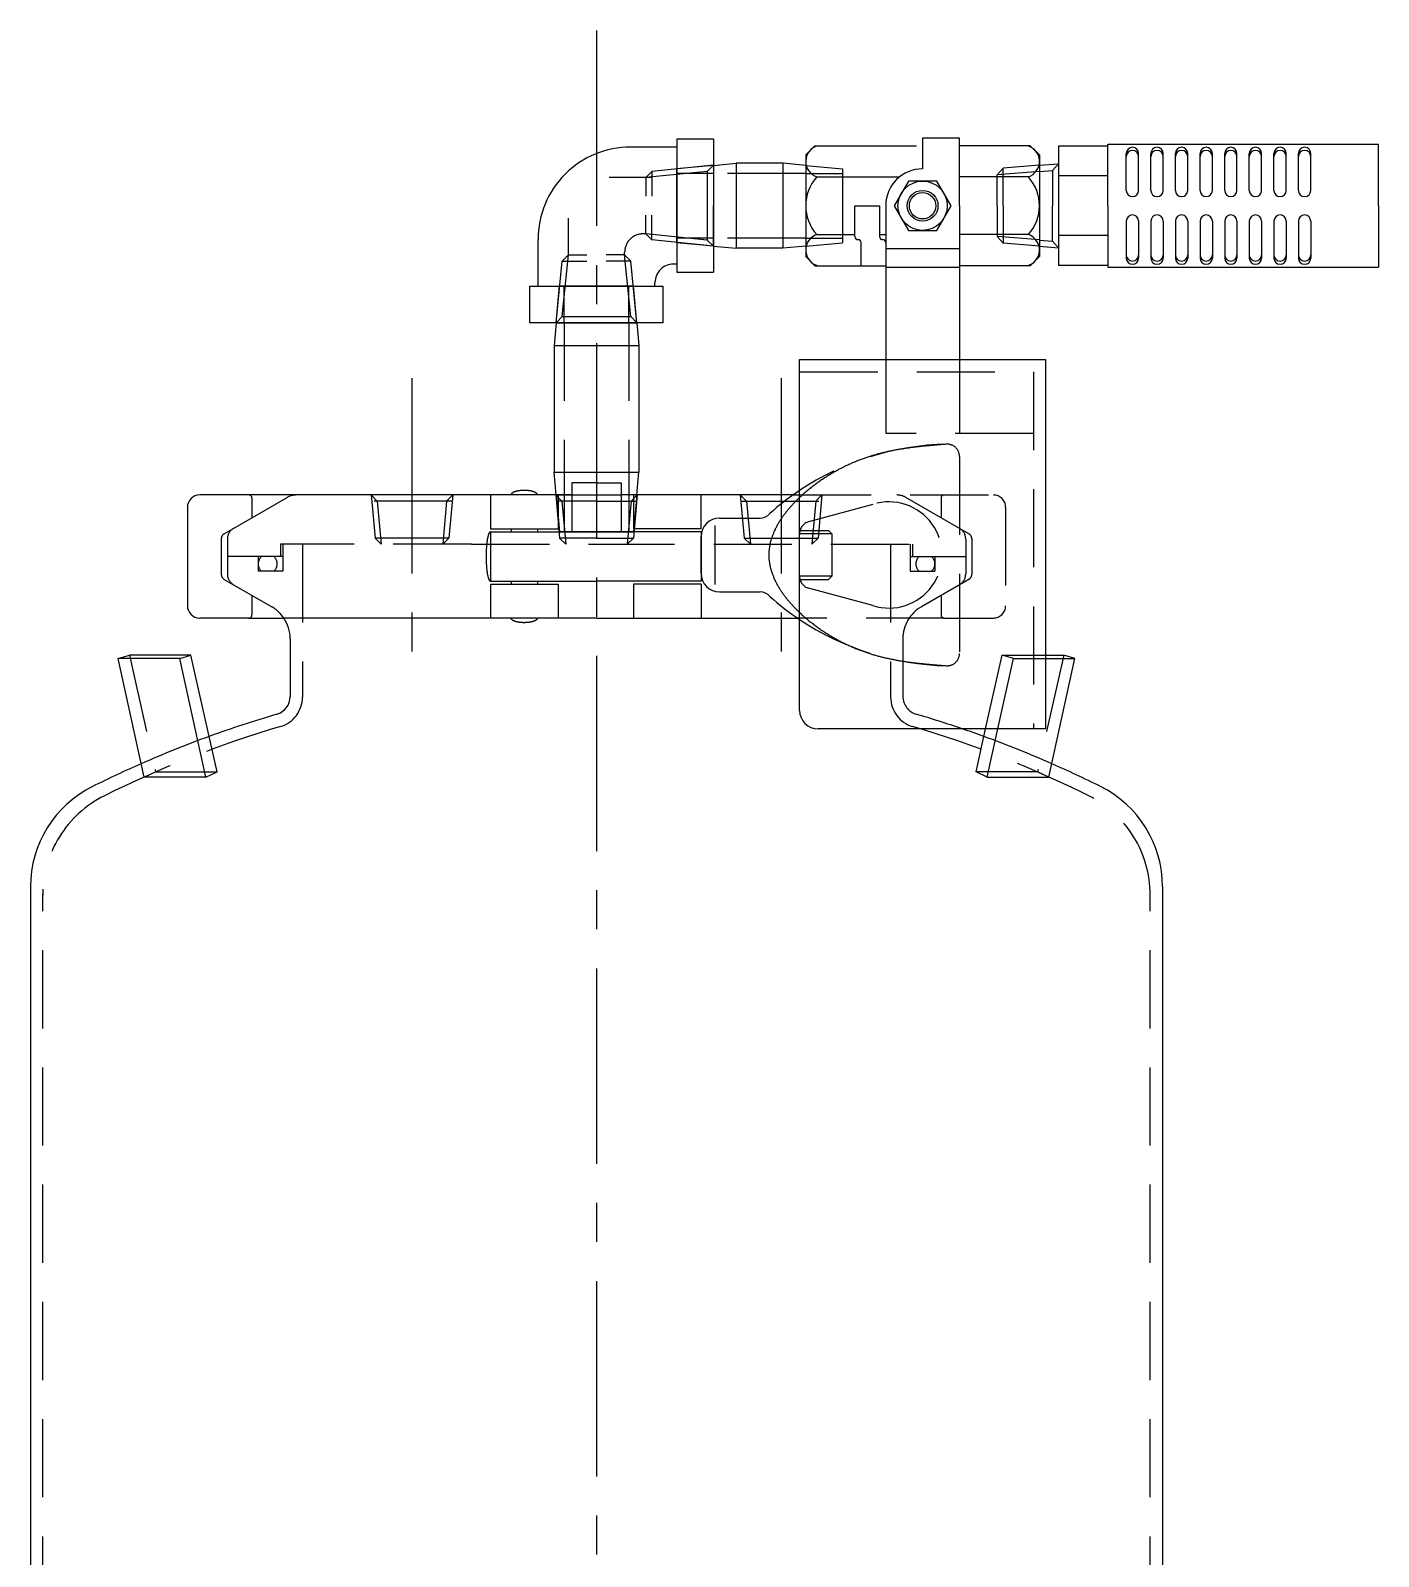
# Model space of a CAD drawing. Extents: x -165 to 515, y -670 to 125.
# Drawn here: x -92 to 127.1, y -422.5 to -174.5 of the extents above; entities that cross this region are included whole.
import ezdxf

# ---------------------------------------------------------------- set-up
doc = ezdxf.new("R2010")
doc.units = 0
doc.linetypes.add('CENTER', pattern=[50.8, 31.75, -6.35, 6.35, -6.35])
doc.linetypes.add('DASHED', pattern=[19.05, 12.7, -6.35])
doc.layers.get('0').update_dxf_attribs({"linetype": 'CONTINUOUS'})
doc.layers.add('CENTER', color=1, linetype='CENTER')

msp = doc.modelspace()

# ---------------------------------------------------------------- linework, layer by layer
at = {"color": 7, "linetype": 'CONTINUOUS'}
for p, q in [((13.05, -192.17), (13.05, -213.81)), ((19, -192.18), (13.05, -192.17)), ((19, -192.18), (19, -213.81)), ((35.5, -193.25), (34, -194.75)), ((35.5, -193.25), (52, -193.25)), ((59, -192), (53, -192)), ((53, -192), (53, -197)), ((59, -203), (59, -192)), ((70.5, -193.25), (59, -193.25)), ((70.5, -193.25), (72, -194.75)), ((83.1, -193.3), (75.1, -193.3)), ((75.1, -193.3), (75.1, -203)), ((83.1, -193), (127.1, -193)), ((83.1, -203), (83.1, -193)), ((127.1, -203), (127.1, -193)), ((13.05, -193.49), (5.52, -193.48)), ((34, -194.75), (34, -211.25)), ((72, -194.75), (72, -211.25)), ((86.1, -200.5), (86.1, -194.5)), ((88.1, -200.5), (88.1, -194.5)), ((90.1, -200.5), (90.1, -194.5)), ((92.1, -200.5), (92.1, -194.5)), ((94.1, -200.5), (94.1, -194.5)), ((96.1, -200.5), (96.1, -194.5)), ((98.1, -200.5), (98.1, -194.5)), ((100.1, -200.5), (100.1, -194.5)), ((102.1, -200.5), (102.1, -194.5)), ((104.1, -200.5), (104.1, -194.5)), ((106.1, -200.5), (106.1, -194.5)), ((108.1, -200.5), (108.1, -194.5)), ((110.1, -200.5), (110.1, -194.5)), ((112.1, -200.5), (112.1, -194.5)), ((114.1, -200.5), (114.1, -194.5)), ((116.1, -200.5), (116.1, -194.5)), ((19, -196.44), (22.7, -196.1)), ((22.7, -196.1), (22.7, -209.9)), ((30.3, -196.1), (22.7, -196.1)), ((30.3, -196.1), (30.3, -209.9)), ((34, -196.44), (30.3, -196.1)), ((34, -196.44), (34, -209.55)), ((35.81, -198.3), (49.26, -198.3)), ((70.19, -198.3), (59, -198.3)), ((72, -196.42), (75.1, -196.17)), ((72, -196.42), (72, -209.57)), ((72, -197.43), (74.1, -197.25)), ((75.1, -196.17), (74.1, -197.25)), ((74.1, -197.25), (74.1, -203)), ((83.1, -198.15), (75.1, -198.15)), ((42, -203), (46, -203)), ((42, -208), (42, -203)), ((46, -203), (46, -208)), ((47, -203), (47, -228)), ((59, -203), (59, -228)), ((74.1, -208.74), (74.1, -203)), ((75.1, -203), (75.1, -212.7)), ((83.1, -203), (83.1, -213)), ((127.1, -203), (127.1, -213)), ((86.1, -205.5), (86.1, -211.5)), ((88.1, -205.5), (88.1, -211.5)), ((90.1, -205.5), (90.1, -211.5)), ((92.1, -205.5), (92.1, -211.5)), ((94.1, -205.5), (94.1, -211.5)), ((96.1, -205.5), (96.1, -211.5)), ((98.1, -205.5), (98.1, -211.5)), ((100.1, -205.5), (100.1, -211.5)), ((102.1, -205.5), (102.1, -211.5)), ((104.1, -205.5), (104.1, -211.5)), ((106.1, -205.5), (106.1, -211.5)), ((108.1, -205.5), (108.1, -211.5)), ((110.1, -205.5), (110.1, -211.5)), ((112.1, -205.5), (112.1, -211.5)), ((114.1, -205.5), (114.1, -211.5)), ((116.1, -205.5), (116.1, -211.5)), ((35.81, -207.69), (42, -207.69)), ((46, -207.69), (47, -207.69)), ((70.19, -207.69), (59, -207.69)), ((83.1, -207.85), (75.1, -207.85)), ((-9.5, -216.06), (-9.5, -208.48)), ((19, -209.55), (22.7, -209.9)), ((30.3, -209.9), (22.7, -209.9)), ((34, -209.55), (30.3, -209.9)), ((43, -212.75), (43, -209)), ((59, -210), (47, -210)), ((72, -208.57), (74.1, -208.74)), ((72, -209.57), (75.1, -209.82)), ((75.1, -209.82), (74.1, -208.74)), ((13.05, -212.49), (12.5, -212.49)), ((35.5, -212.75), (34, -211.25)), ((35.5, -212.75), (47, -212.75)), ((47, -213), (59, -213)), ((70.5, -212.75), (59, -212.75)), ((70.5, -212.75), (72, -211.25)), ((83.1, -212.7), (75.1, -212.7)), ((83.1, -213), (127.1, -213)), ((9.5, -216.06), (9.5, -215.49)), ((13.05, -213.81), (19, -213.81)), ((-10.82, -216.06), (10.82, -216.06)), ((-10.82, -222), (-10.82, -216.06)), ((10.82, -222), (10.82, -216.06)), ((10.82, -222), (-10.82, -222)), ((-6.56, -222), (-6.9, -225.7)), ((-6.56, -222), (6.56, -222)), ((6.56, -222), (6.9, -225.7)), ((-6.9, -225.7), (-6.9, -246.3)), ((-6.9, -225.7), (6.9, -225.7)), ((6.9, -225.7), (6.9, -246.3)), ((33, -285), (33, -228)), ((33, -228), (73, -228)), ((73, -228), (73, -288)), ((-6.56, -250), (-6.9, -246.3)), ((-6.9, -246.3), (6.9, -246.3)), ((6.56, -250), (6.9, -246.3)), ((-4, -250), (-64.5, -250)), ((-17.25, -250), (-17.25, -255.5)), ((-6.56, -250), (-4, -250)), ((-6.25, -250), (-6.25, -255.5)), ((-4, -248), (-4, -256)), ((0, -248), (-4, -248)), ((0, -248), (4, -248)), ((4, -248), (4, -256)), ((31.94, -250), (4, -250)), ((6.63, -250), (4, -250)), ((6, -250), (6, -255.5)), ((17, -255.5), (17, -250)), ((-66.5, -252), (-66.5, -268)), ((19.24, -254.97), (19.24, -264.53)), ((20, -253.75), (26.6, -253.75)), ((-17.25, -255.5), (-6.25, -255.5)), ((-17.25, -256), (0, -256)), ((-17.25, -256), (-17.25, -264)), ((-13.89, -255.5), (-13.89, -256)), ((-9.61, -255.5), (-9.61, -256)), ((17, -256), (0, -256)), ((17, -255.5), (6, -255.5)), ((17, -256), (17, -264)), ((17, -262.75), (17, -256.75)), ((-17.25, -264), (0, -264)), ((-17.25, -264.5), (-17.25, -270)), ((-17.25, -264.5), (-6.25, -264.5)), ((-13.89, -264), (-13.89, -264.5)), ((-9.61, -264), (-9.61, -264.5)), ((-6.25, -264.5), (-6.25, -270)), ((17, -264), (0, -264)), ((17, -264.5), (6, -264.5)), ((6, -264.5), (6, -270)), ((17, -264.5), (17, -270)), ((20, -265.75), (26.6, -265.75)), ((-56.5, -270), (-64.5, -270)), ((-56.5, -270), (-50.82, -270)), ((0, -270), (-50.82, -270)), ((0, -270), (32.66, -270)), ((-49.8, -273.35), (-49.8, -282.74)), ((-77.75, -276.56), (-75.93, -276.04)), ((-73.5, -295.88), (-77.75, -276.56)), ((-67.75, -276.56), (-77.75, -276.56)), ((-65.93, -276.04), (-75.93, -276.04)), ((-67.75, -276.56), (-65.93, -276.04)), ((-63.5, -295.88), (-67.75, -276.56)), ((-61.68, -295.01), (-65.93, -276.04)), ((73, -276.04), (75.93, -276.04)), ((73, -276.56), (77.75, -276.56)), ((73.5, -295.88), (77.75, -276.56)), ((77.75, -276.56), (75.93, -276.04)), ((73, -288), (36, -288)), ((61.68, -295.01), (63.25, -288)), ((63.5, -295.88), (65.23, -288)), ((-63.5, -295.88), (-61.68, -295.01)), ((63.5, -295.88), (61.68, -295.01)), ((-63.5, -295.88), (-73.5, -295.88)), ((63.5, -295.88), (73.5, -295.88)), ((-92, -313.66), (-92, -493)), ((92, -313.66), (92, -509.47))]:
    msp.add_line(p, q, dxfattribs=at)
at = {"color": 3, "linetype": 'DASHED'}
for p, q in [((9.01, -197.41), (8.01, -198.41)), ((18.01, -197.42), (8.01, -198.41)), ((9.01, -197.41), (9, -201.43)), ((19.01, -196.43), (9.01, -197.41)), ((19, -196.44), (13, -197)), ((13, -197), (13, -209)), ((19, -197.75), (13, -197.75)), ((18.01, -197.42), (17.99, -208.57)), ((19.01, -196.43), (18.01, -197.42)), ((19, -196.44), (19, -203)), ((34, -197.75), (19, -197.75)), ((34, -196.44), (40, -197)), ((34, -197.75), (40, -197.75)), ((40, -197), (40, -209)), ((66.1, -196.91), (65.1, -197.99)), ((72, -197.42), (65.1, -197.99)), ((65.1, -202.99), (65.1, -197.99)), ((65.1, -202.99), (65.1, -197.99)), ((72, -196.42), (66.1, -196.91)), ((66.1, -202.99), (66.1, -196.91)), ((9.06, -198.41), (2.06, -198.4)), ((8.01, -198.41), (8, -201.43)), ((19, -209.55), (19, -203)), ((65.1, -202.99), (65.1, -207.99)), ((65.1, -202.99), (65.1, -207.99)), ((66.1, -202.99), (66.1, -209.07)), ((-4.57, -211), (-4.57, -205.02)), ((7.99, -207.56), (8, -204.54)), ((8.99, -208.56), (9, -204.55)), ((7.99, -207.56), (7.58, -207.56)), ((17.99, -208.57), (7.99, -207.56)), ((8.99, -208.56), (7.99, -207.56)), ((19, -208.25), (13, -208.25)), ((34, -208.25), (19, -208.25)), ((34, -208.25), (40, -208.25)), ((72, -208.56), (65.1, -207.99)), ((66.1, -209.07), (65.1, -207.99)), ((4.57, -211), (4.57, -210.56)), ((18.99, -209.57), (8.99, -208.56)), ((19, -209.55), (13, -209)), ((18.99, -209.57), (17.99, -208.57)), ((34, -209.55), (40, -209)), ((72, -209.56), (66.1, -209.07)), ((-6.57, -222), (-5.57, -212)), ((-5.57, -212), (-4.57, -211)), ((-5.57, -221), (-4.57, -211)), ((-5.57, -212), (-1.56, -212)), ((-4.57, -211), (-1.56, -211)), ((4.57, -211), (1.56, -211)), ((5.57, -212), (1.56, -212)), ((5.57, -212), (4.57, -211)), ((5.57, -221), (4.57, -211)), ((6.57, -222), (5.57, -212)), ((-6.56, -222), (-6, -216)), ((-6, -216), (6, -216)), ((-5.25, -222), (-5.25, -216)), ((5.25, -222), (5.25, -216)), ((6.56, -222), (6, -216)), ((-6.57, -222), (-5.57, -221)), ((-5.57, -221), (5.57, -221)), ((-5.25, -222), (-5.25, -250)), ((5.25, -222), (5.25, -250)), ((6.57, -222), (5.57, -221)), ((47, -228), (47, -240)), ((59, -228), (59, -240)), ((33, -230), (71, -230)), ((71, -230), (71, -288)), ((71, -240), (47, -240)), ((59, -243.75), (59, -275.75)), ((-60.5, -256.29), (-50.3, -250.4)), ((-36.63, -250), (-35.63, -251)), ((-36.63, -250), (-36, -257)), ((-23.37, -250), (-24.37, -251)), ((-23.37, -250), (-24, -257)), ((-6.63, -250), (-5.63, -251)), ((-6.63, -250), (-6, -257)), ((-6.56, -250), (-6, -256)), ((-5.25, -250), (-5.25, -256)), ((-4, -250), (0, -250)), ((0, -250), (4, -250)), ((5.25, -250), (5.25, -256)), ((6.63, -250), (5.63, -251)), ((6.56, -250), (6, -256)), ((6.63, -250), (6, -257)), ((23.37, -250), (24, -257)), ((23.37, -250), (24.37, -251)), ((31.94, -250), (64.5, -250)), ((36.63, -250), (35.63, -251)), ((36.63, -250), (36, -257)), ((60.5, -256.29), (50.3, -250.4)), ((-56, -250.5), (-56, -253.69)), ((-23.46, -251), (-36.54, -251)), ((-35.63, -251), (-35, -258)), ((-24.37, -251), (-25, -258)), ((0, -251), (-6.54, -251)), ((-5.63, -251), (-5, -258)), ((0, -251), (6.54, -251)), ((5.63, -251), (5, -258)), ((23.46, -251), (36.54, -251)), ((24.37, -251), (25, -258)), ((44.93, -251.52), (34.48, -254.35)), ((35.63, -251), (35, -258)), ((56, -250.5), (56, -253.69)), ((66.5, -252), (66.5, -268)), ((-61, -257.15), (-61, -262.85)), ((-60, -257.15), (-60, -262.85)), ((-24, -257), (-36, -257)), ((-36, -257), (-35, -258)), ((-24, -257), (-25, -258)), ((0, -256), (-6, -256)), ((0, -256), (-6, -256)), ((0, -257), (-6, -257)), ((-6, -257), (-5, -258)), ((0, -256), (6, -256)), ((0, -257), (6, -257)), ((6, -257), (5, -258)), ((24, -257), (25, -258)), ((24, -257), (36, -257)), ((33, -263.22), (33, -256.28)), ((38.25, -256.3), (33, -256.3)), ((33.07, -255.75), (37.7, -255.75)), ((36, -257), (35, -258)), ((37.7, -255.75), (38.25, -256.3)), ((38.25, -256.3), (38.25, -263.2)), ((60, -257.15), (60, -262.85)), ((61, -257.15), (61, -262.85)), ((-51, -260), (-60, -260)), ((-55, -260), (-55, -262.4)), ((-20.33, -258), (-51.35, -258)), ((-51.35, -258), (-51.35, -260)), ((-51, -258), (-51, -262.4)), ((-47.8, -258), (-47.8, -282.83)), ((-20.33, -258), (0, -258)), ((0, -258), (51.35, -258)), ((47.8, -258), (47.8, -282.83)), ((51, -258), (51, -262.4)), ((51, -260), (60, -260)), ((51.35, -258), (51.35, -260)), ((55, -260), (55, -262.4)), ((-51, -262.4), (-55, -262.4)), ((51, -262.4), (55, -262.4)), ((-60.5, -263.71), (-52.8, -268.16)), ((38.25, -263.2), (33, -263.2)), ((33.07, -263.75), (37.7, -263.75)), ((44.93, -267.98), (34.48, -265.15)), ((37.7, -263.75), (38.25, -263.2)), ((60.5, -263.71), (52.8, -268.16)), ((-56, -266.31), (-56, -269.5)), ((56, -266.31), (56, -269.5)), ((56.5, -270), (32.66, -270)), ((56.5, -270), (64.5, -270)), ((49.8, -273.35), (49.8, -282.74)), ((-75.93, -276.04), (-71.68, -295.01)), ((63.25, -288), (65.93, -276.04)), ((65.23, -288), (67.75, -276.56)), ((67.75, -276.56), (65.93, -276.04)), ((65.93, -276.04), (73, -276.04)), ((67.75, -276.56), (73, -276.56)), ((75.93, -276.04), (71.68, -295.01)), ((-73.5, -295.88), (-71.68, -295.01)), ((-71.68, -295.01), (-61.68, -295.01)), ((71.68, -295.01), (61.68, -295.01)), ((73.5, -295.88), (71.68, -295.01)), ((-90, -508.12), (-90, -314.88)), ((90, -508.12), (90, -315.01))]:
    msp.add_line(p, q, dxfattribs=at)
at = {"color": 7, "linetype": 'CONTINUOUS'}
msp.add_lwpolyline([(50.69, -199), (48.38, -203), (50.69, -207), (55.31, -207), (57.62, -203), (55.31, -199)], close=True, dxfattribs=at)
at = {"color": 3}
for points in [[(56.94, -241.75, 0), (56.78, -241.76, 0), (56.63, -241.77, 0), (56.48, -241.79, 0), (56.33, -241.8, 0), (56.17, -241.81, 0), (56.02, -241.82, 0), (55.87, -241.83, 0), (55.72, -241.85, 0), (55.57, -241.86, 0), (55.41, -241.87, 0), (55.26, -241.88, 0), (55.11, -241.9, 0), (54.96, -241.91, 0), (54.81, -241.92, 0), (54.65, -241.94, 0), (54.5, -241.95, 0), (54.35, -241.96, 0), (54.2, -241.97, 0), (54.05, -241.99, 0), (53.89, -242, 0), (53.74, -242.02, 0), (53.59, -242.03, 0), (53.44, -242.05, 0), (53.28, -242.06, 0), (53.13, -242.08, 0), (52.98, -242.09, 0), (52.83, -242.11, 0), (52.67, -242.12, 0), (52.52, -242.14, 0), (52.37, -242.16, 0), (52.22, -242.17, 0), (52.07, -242.19, 0), (51.91, -242.21, 0), (51.76, -242.23, 0), (51.61, -242.25, 0), (51.46, -242.26, 0), (51.3, -242.28, 0), (51.15, -242.3, 0), (51, -242.32, 0), (50.85, -242.34, 0), (50.69, -242.37, 0), (50.54, -242.39, 0), (50.39, -242.41, 0), (50.24, -242.43, 0), (50.08, -242.45, 0), (49.93, -242.48, 0), (49.78, -242.5, 0), (49.62, -242.53, 0), (49.47, -242.55, 0), (49.32, -242.58, 0), (49.17, -242.6, 0), (49.01, -242.63, 0), (48.86, -242.66, 0), (48.71, -242.68, 0), (48.55, -242.71, 0), (48.4, -242.74, 0), (48.25, -242.77, 0), (48.09, -242.8, 0), (47.94, -242.83, 0), (47.79, -242.86, 0), (47.63, -242.9, 0), (47.48, -242.93, 0), (47.33, -242.96, 0), (47.17, -243, 0), (47.02, -243.03, 0), (46.87, -243.07, 0), (46.71, -243.1, 0), (46.56, -243.14, 0), (46.41, -243.18, 0), (46.25, -243.22, 0), (46.1, -243.26, 0), (45.95, -243.3, 0), (45.79, -243.34, 0), (45.64, -243.38, 0), (45.48, -243.42, 0), (45.33, -243.47, 0), (45.18, -243.51, 0), (45.02, -243.56, 0), (44.87, -243.6, 0), (44.71, -243.65, 0), (44.56, -243.7, 0), (44.41, -243.75, 0), (44.25, -243.79, 0), (44.1, -243.84, 0), (43.94, -243.9, 0), (43.79, -243.95, 0), (43.63, -244, 0), (43.48, -244.06, 0), (43.32, -244.11, 0), (43.17, -244.17, 0), (43.02, -244.22, 0), (42.86, -244.28, 0), (42.71, -244.34, 0), (42.55, -244.4, 0), (42.4, -244.46, 0), (42.24, -244.53, 0), (42.09, -244.59, 0), (41.93, -244.66, 0), (41.77, -244.72, 0), (41.62, -244.79, 0), (41.46, -244.85, 0), (41.31, -244.92, 0), (41.15, -244.99, 0), (41, -245.06, 0), (40.84, -245.14, 0), (40.69, -245.21, 0), (40.53, -245.28, 0), (40.38, -245.36, 0), (40.22, -245.44, 0), (40.07, -245.51, 0), (39.91, -245.59, 0), (39.76, -245.67, 0), (39.6, -245.75, 0), (39.45, -245.83, 0), (39.29, -245.92, 0), (39.14, -246, 0), (38.98, -246.09, 0), (38.83, -246.17, 0), (38.68, -246.26, 0), (38.52, -246.34, 0), (38.37, -246.43, 0), (38.22, -246.52, 0), (38.07, -246.61, 0), (37.92, -246.7, 0), (37.76, -246.79, 0), (37.61, -246.89, 0), (37.46, -246.98, 0), (37.31, -247.08, 0), (37.16, -247.17, 0), (37.02, -247.27, 0), (36.87, -247.37, 0), (36.72, -247.46, 0), (36.57, -247.56, 0), (36.42, -247.66, 0), (36.28, -247.76, 0), (36.13, -247.87, 0), (35.99, -247.97, 0), (35.84, -248.07, 0), (35.7, -248.17, 0), (35.56, -248.28, 0), (35.42, -248.38, 0), (35.27, -248.49, 0), (35.13, -248.6, 0), (34.99, -248.71, 0), (34.85, -248.81, 0), (34.72, -248.92, 0), (34.58, -249.03, 0), (34.44, -249.14, 0), (34.31, -249.25, 0), (34.17, -249.37, 0), (34.04, -249.48, 0), (33.9, -249.59, 0), (33.77, -249.71, 0), (33.64, -249.82, 0), (33.51, -249.94, 0), (33.38, -250.05, 0), (33.25, -250.17, 0), (33.13, -250.28, 0), (33, -250.4, 0)], [(33, -269.1, 0), (33.13, -269.22, 0), (33.25, -269.34, 0), (33.38, -269.45, 0), (33.51, -269.57, 0), (33.64, -269.69, 0), (33.77, -269.8, 0), (33.9, -269.92, 0), (34.04, -270.03, 0), (34.17, -270.14, 0), (34.31, -270.25, 0), (34.44, -270.37, 0), (34.58, -270.48, 0), (34.72, -270.59, 0), (34.86, -270.69, 0), (35, -270.8, 0), (35.14, -270.91, 0), (35.28, -271.02, 0), (35.42, -271.12, 0), (35.56, -271.23, 0), (35.7, -271.34, 0), (35.85, -271.44, 0), (35.99, -271.54, 0), (36.14, -271.64, 0), (36.28, -271.75, 0), (36.43, -271.85, 0), (36.57, -271.95, 0), (36.72, -272.05, 0), (36.87, -272.14, 0), (37.02, -272.24, 0), (37.17, -272.34, 0), (37.32, -272.44, 0), (37.47, -272.53, 0), (37.62, -272.62, 0), (37.77, -272.72, 0), (37.92, -272.81, 0), (38.07, -272.9, 0), (38.22, -272.99, 0), (38.38, -273.08, 0), (38.53, -273.17, 0), (38.68, -273.25, 0), (38.84, -273.34, 0), (38.99, -273.43, 0), (39.14, -273.51, 0), (39.3, -273.6, 0), (39.45, -273.68, 0), (39.61, -273.76, 0), (39.76, -273.84, 0), (39.92, -273.92, 0), (40.07, -274, 0), (40.23, -274.07, 0), (40.38, -274.15, 0), (40.54, -274.23, 0), (40.69, -274.3, 0), (40.85, -274.37, 0), (41, -274.45, 0), (41.16, -274.52, 0), (41.31, -274.59, 0), (41.47, -274.65, 0), (41.62, -274.72, 0), (41.78, -274.79, 0), (41.93, -274.86, 0), (42.09, -274.92, 0), (42.24, -274.98, 0), (42.4, -275.05, 0), (42.55, -275.11, 0), (42.71, -275.17, 0), (42.86, -275.23, 0), (43.02, -275.28, 0), (43.17, -275.34, 0), (43.33, -275.4, 0), (43.48, -275.45, 0), (43.64, -275.51, 0), (43.79, -275.56, 0), (43.95, -275.61, 0), (44.1, -275.66, 0), (44.25, -275.71, 0), (44.41, -275.76, 0), (44.56, -275.81, 0), (44.72, -275.86, 0), (44.87, -275.9, 0), (45.03, -275.95, 0), (45.18, -276, 0), (45.33, -276.04, 0), (45.49, -276.08, 0), (45.64, -276.13, 0), (45.8, -276.17, 0), (45.95, -276.21, 0), (46.1, -276.25, 0), (46.26, -276.29, 0), (46.41, -276.33, 0), (46.57, -276.36, 0), (46.72, -276.4, 0), (46.87, -276.44, 0), (47.03, -276.47, 0), (47.18, -276.51, 0), (47.33, -276.54, 0), (47.49, -276.58, 0), (47.64, -276.61, 0), (47.79, -276.64, 0), (47.95, -276.67, 0), (48.1, -276.7, 0), (48.25, -276.73, 0), (48.41, -276.76, 0), (48.56, -276.79, 0), (48.71, -276.82, 0), (48.87, -276.85, 0), (49.02, -276.87, 0), (49.17, -276.9, 0), (49.33, -276.93, 0), (49.48, -276.95, 0), (49.63, -276.98, 0), (49.79, -277, 0), (49.94, -277.02, 0), (50.09, -277.05, 0), (50.24, -277.07, 0), (50.4, -277.09, 0), (50.55, -277.12, 0), (50.7, -277.14, 0), (50.86, -277.16, 0), (51.01, -277.18, 0), (51.16, -277.2, 0), (51.31, -277.22, 0), (51.47, -277.24, 0), (51.62, -277.26, 0), (51.77, -277.27, 0), (51.93, -277.29, 0), (52.08, -277.31, 0), (52.23, -277.33, 0), (52.38, -277.35, 0), (52.54, -277.36, 0), (52.69, -277.38, 0), (52.84, -277.39, 0), (52.99, -277.41, 0), (53.15, -277.43, 0), (53.3, -277.44, 0), (53.45, -277.45, 0), (53.6, -277.47, 0), (53.76, -277.48, 0), (53.91, -277.5, 0), (54.06, -277.51, 0), (54.22, -277.53, 0), (54.37, -277.54, 0), (54.52, -277.55, 0), (54.67, -277.57, 0), (54.83, -277.58, 0), (54.98, -277.59, 0), (55.13, -277.61, 0), (55.28, -277.62, 0), (55.44, -277.63, 0), (55.59, -277.64, 0), (55.74, -277.65, 0), (55.89, -277.67, 0), (56.04, -277.68, 0), (56.2, -277.69, 0), (56.35, -277.7, 0), (56.5, -277.71, 0), (56.65, -277.73, 0), (56.81, -277.74, 0), (56.96, -277.75, 0)]]:
    msp.add_polyline3d(points, dxfattribs=at)
at = {"color": 7, "linetype": 'CONTINUOUS'}
for points in [[(-9.61, -250, 0), (-9.61, -249.98, 0), (-9.61, -249.96, 0), (-9.62, -249.94, 0), (-9.62, -249.93, 0), (-9.63, -249.91, 0), (-9.64, -249.89, 0), (-9.64, -249.87, 0), (-9.65, -249.85, 0), (-9.66, -249.84, 0), (-9.68, -249.82, 0), (-9.69, -249.8, 0), (-9.7, -249.78, 0), (-9.72, -249.77, 0), (-9.74, -249.75, 0), (-9.76, -249.73, 0), (-9.78, -249.71, 0), (-9.8, -249.7, 0), (-9.82, -249.68, 0), (-9.84, -249.66, 0), (-9.86, -249.65, 0), (-9.89, -249.63, 0), (-9.92, -249.62, 0), (-9.94, -249.6, 0), (-9.97, -249.59, 0), (-10, -249.57, 0), (-10.03, -249.56, 0), (-10.06, -249.54, 0), (-10.1, -249.53, 0), (-10.13, -249.51, 0), (-10.17, -249.5, 0), (-10.2, -249.49, 0), (-10.24, -249.47, 0), (-10.28, -249.46, 0), (-10.31, -249.45, 0), (-10.35, -249.44, 0), (-10.39, -249.42, 0), (-10.43, -249.41, 0), (-10.48, -249.4, 0), (-10.52, -249.39, 0), (-10.56, -249.38, 0), (-10.61, -249.37, 0), (-10.65, -249.36, 0), (-10.7, -249.35, 0), (-10.74, -249.34, 0), (-10.79, -249.33, 0), (-10.84, -249.32, 0), (-10.88, -249.32, 0), (-10.93, -249.31, 0), (-10.98, -249.3, 0), (-11.03, -249.3, 0), (-11.08, -249.29, 0), (-11.13, -249.28, 0), (-11.18, -249.28, 0), (-11.23, -249.28, 0), (-11.28, -249.27, 0), (-11.33, -249.27, 0), (-11.38, -249.26, 0), (-11.44, -249.26, 0), (-11.49, -249.26, 0), (-11.54, -249.26, 0), (-11.59, -249.25, 0), (-11.65, -249.25, 0), (-11.7, -249.25, 0), (-11.75, -249.25, 0), (-11.8, -249.25, 0), (-11.85, -249.25, 0), (-11.91, -249.25, 0), (-11.96, -249.26, 0), (-12.01, -249.26, 0), (-12.06, -249.26, 0), (-12.12, -249.26, 0), (-12.17, -249.27, 0), (-12.22, -249.27, 0), (-12.27, -249.28, 0), (-12.32, -249.28, 0), (-12.37, -249.28, 0), (-12.42, -249.29, 0), (-12.47, -249.3, 0), (-12.52, -249.3, 0), (-12.57, -249.31, 0), (-12.62, -249.32, 0), (-12.66, -249.32, 0), (-12.71, -249.33, 0), (-12.76, -249.34, 0), (-12.8, -249.35, 0), (-12.85, -249.36, 0), (-12.89, -249.37, 0), (-12.94, -249.38, 0), (-12.98, -249.39, 0), (-13.02, -249.4, 0), (-13.07, -249.41, 0), (-13.11, -249.42, 0), (-13.15, -249.44, 0), (-13.19, -249.45, 0), (-13.22, -249.46, 0), (-13.26, -249.47, 0), (-13.3, -249.49, 0), (-13.33, -249.5, 0), (-13.37, -249.51, 0), (-13.4, -249.53, 0), (-13.44, -249.54, 0), (-13.47, -249.56, 0), (-13.5, -249.57, 0), (-13.53, -249.59, 0), (-13.56, -249.6, 0), (-13.58, -249.62, 0), (-13.61, -249.63, 0), (-13.64, -249.65, 0), (-13.66, -249.66, 0), (-13.68, -249.68, 0), (-13.7, -249.7, 0), (-13.72, -249.71, 0), (-13.74, -249.73, 0), (-13.76, -249.75, 0), (-13.78, -249.77, 0), (-13.8, -249.78, 0), (-13.81, -249.8, 0), (-13.82, -249.82, 0), (-13.84, -249.84, 0), (-13.85, -249.85, 0), (-13.86, -249.87, 0), (-13.86, -249.89, 0), (-13.87, -249.91, 0), (-13.88, -249.93, 0), (-13.88, -249.94, 0), (-13.88, -249.96, 0), (-13.89, -249.98, 0), (-13.89, -250, 0)], [(-17.25, -256, 0), (-17.27, -256, 0), (-17.28, -256, 0), (-17.3, -256.01, 0), (-17.32, -256.02, 0), (-17.34, -256.03, 0), (-17.35, -256.04, 0), (-17.37, -256.06, 0), (-17.39, -256.08, 0), (-17.4, -256.1, 0), (-17.42, -256.12, 0), (-17.44, -256.14, 0), (-17.45, -256.17, 0), (-17.47, -256.2, 0), (-17.49, -256.23, 0), (-17.5, -256.27, 0), (-17.52, -256.31, 0), (-17.53, -256.34, 0), (-17.55, -256.38, 0), (-17.57, -256.43, 0), (-17.58, -256.47, 0), (-17.6, -256.52, 0), (-17.61, -256.57, 0), (-17.62, -256.62, 0), (-17.64, -256.67, 0), (-17.65, -256.73, 0), (-17.67, -256.79, 0), (-17.68, -256.85, 0), (-17.69, -256.91, 0), (-17.71, -256.97, 0), (-17.72, -257.04, 0), (-17.73, -257.1, 0), (-17.75, -257.17, 0), (-17.76, -257.24, 0), (-17.77, -257.31, 0), (-17.78, -257.39, 0), (-17.79, -257.46, 0), (-17.8, -257.54, 0), (-17.81, -257.62, 0), (-17.82, -257.7, 0), (-17.83, -257.78, 0), (-17.84, -257.86, 0), (-17.85, -257.94, 0), (-17.86, -258.03, 0), (-17.87, -258.12, 0), (-17.88, -258.2, 0), (-17.88, -258.29, 0), (-17.89, -258.38, 0), (-17.9, -258.47, 0), (-17.9, -258.56, 0), (-17.91, -258.65, 0), (-17.92, -258.75, 0), (-17.92, -258.84, 0), (-17.93, -258.93, 0), (-17.93, -259.03, 0), (-17.93, -259.12, 0), (-17.94, -259.22, 0), (-17.94, -259.32, 0), (-17.94, -259.41, 0), (-17.95, -259.51, 0), (-17.95, -259.61, 0), (-17.95, -259.71, 0), (-17.95, -259.8, 0), (-17.95, -259.9, 0), (-17.95, -260, 0), (-17.95, -260.1, 0), (-17.95, -260.2, 0), (-17.95, -260.29, 0), (-17.95, -260.39, 0), (-17.95, -260.49, 0), (-17.94, -260.59, 0), (-17.94, -260.68, 0), (-17.94, -260.78, 0), (-17.93, -260.88, 0), (-17.93, -260.97, 0), (-17.93, -261.07, 0), (-17.92, -261.16, 0), (-17.92, -261.25, 0), (-17.91, -261.35, 0), (-17.9, -261.44, 0), (-17.9, -261.53, 0), (-17.89, -261.62, 0), (-17.88, -261.71, 0), (-17.88, -261.8, 0), (-17.87, -261.89, 0), (-17.86, -261.97, 0), (-17.85, -262.06, 0), (-17.84, -262.14, 0), (-17.83, -262.22, 0), (-17.82, -262.3, 0), (-17.81, -262.38, 0), (-17.8, -262.46, 0), (-17.79, -262.54, 0), (-17.78, -262.61, 0), (-17.77, -262.69, 0), (-17.76, -262.76, 0), (-17.75, -262.83, 0), (-17.73, -262.9, 0), (-17.72, -262.96, 0), (-17.71, -263.03, 0), (-17.69, -263.09, 0), (-17.68, -263.15, 0), (-17.67, -263.21, 0), (-17.65, -263.27, 0), (-17.64, -263.33, 0), (-17.62, -263.38, 0), (-17.61, -263.43, 0), (-17.6, -263.48, 0), (-17.58, -263.53, 0), (-17.57, -263.57, 0), (-17.55, -263.62, 0), (-17.53, -263.66, 0), (-17.52, -263.7, 0), (-17.5, -263.73, 0), (-17.49, -263.77, 0), (-17.47, -263.8, 0), (-17.45, -263.83, 0), (-17.44, -263.86, 0), (-17.42, -263.88, 0), (-17.4, -263.9, 0), (-17.39, -263.92, 0), (-17.37, -263.94, 0), (-17.35, -263.96, 0), (-17.34, -263.97, 0), (-17.32, -263.98, 0), (-17.3, -263.99, 0), (-17.28, -264, 0), (-17.27, -264, 0), (-17.25, -264, 0)], [(-9.61, -270, 0), (-9.61, -270.02, 0), (-9.61, -270.04, 0), (-9.62, -270.06, 0), (-9.62, -270.07, 0), (-9.63, -270.09, 0), (-9.64, -270.11, 0), (-9.64, -270.13, 0), (-9.65, -270.15, 0), (-9.66, -270.16, 0), (-9.68, -270.18, 0), (-9.69, -270.2, 0), (-9.7, -270.22, 0), (-9.72, -270.23, 0), (-9.74, -270.25, 0), (-9.76, -270.27, 0), (-9.78, -270.29, 0), (-9.8, -270.3, 0), (-9.82, -270.32, 0), (-9.84, -270.34, 0), (-9.86, -270.35, 0), (-9.89, -270.37, 0), (-9.92, -270.38, 0), (-9.94, -270.4, 0), (-9.97, -270.42, 0), (-10, -270.43, 0), (-10.03, -270.44, 0), (-10.06, -270.46, 0), (-10.1, -270.47, 0), (-10.13, -270.49, 0), (-10.17, -270.5, 0), (-10.2, -270.51, 0), (-10.24, -270.53, 0), (-10.28, -270.54, 0), (-10.31, -270.55, 0), (-10.35, -270.57, 0), (-10.39, -270.58, 0), (-10.43, -270.59, 0), (-10.48, -270.6, 0), (-10.52, -270.61, 0), (-10.56, -270.62, 0), (-10.61, -270.63, 0), (-10.65, -270.64, 0), (-10.7, -270.65, 0), (-10.74, -270.66, 0), (-10.79, -270.67, 0), (-10.84, -270.68, 0), (-10.88, -270.68, 0), (-10.93, -270.69, 0), (-10.98, -270.7, 0), (-11.03, -270.7, 0), (-11.08, -270.71, 0), (-11.13, -270.71, 0), (-11.18, -270.72, 0), (-11.23, -270.73, 0), (-11.28, -270.73, 0), (-11.33, -270.73, 0), (-11.38, -270.74, 0), (-11.44, -270.74, 0), (-11.49, -270.74, 0), (-11.54, -270.74, 0), (-11.59, -270.75, 0), (-11.65, -270.75, 0), (-11.7, -270.75, 0), (-11.75, -270.75, 0), (-11.8, -270.75, 0), (-11.85, -270.75, 0), (-11.91, -270.75, 0), (-11.96, -270.74, 0), (-12.01, -270.74, 0), (-12.06, -270.74, 0), (-12.12, -270.74, 0), (-12.17, -270.73, 0), (-12.22, -270.73, 0), (-12.27, -270.73, 0), (-12.32, -270.72, 0), (-12.37, -270.71, 0), (-12.42, -270.71, 0), (-12.47, -270.7, 0), (-12.52, -270.7, 0), (-12.57, -270.69, 0), (-12.62, -270.68, 0), (-12.66, -270.68, 0), (-12.71, -270.67, 0), (-12.76, -270.66, 0), (-12.8, -270.65, 0), (-12.85, -270.64, 0), (-12.89, -270.63, 0), (-12.94, -270.62, 0), (-12.98, -270.61, 0), (-13.02, -270.6, 0), (-13.07, -270.59, 0), (-13.11, -270.58, 0), (-13.15, -270.57, 0), (-13.19, -270.55, 0), (-13.22, -270.54, 0), (-13.26, -270.53, 0), (-13.3, -270.51, 0), (-13.33, -270.5, 0), (-13.37, -270.49, 0), (-13.4, -270.47, 0), (-13.44, -270.46, 0), (-13.47, -270.44, 0), (-13.5, -270.43, 0), (-13.53, -270.42, 0), (-13.56, -270.4, 0), (-13.58, -270.38, 0), (-13.61, -270.37, 0), (-13.64, -270.35, 0), (-13.66, -270.34, 0), (-13.68, -270.32, 0), (-13.7, -270.3, 0), (-13.72, -270.29, 0), (-13.74, -270.27, 0), (-13.76, -270.25, 0), (-13.78, -270.23, 0), (-13.8, -270.22, 0), (-13.81, -270.2, 0), (-13.82, -270.18, 0), (-13.84, -270.16, 0), (-13.85, -270.15, 0), (-13.86, -270.13, 0), (-13.86, -270.11, 0), (-13.87, -270.09, 0), (-13.88, -270.07, 0), (-13.88, -270.06, 0), (-13.88, -270.04, 0), (-13.89, -270.02, 0), (-13.89, -270, 0)]]:
    msp.add_polyline3d(points, dxfattribs=at)
at = {"color": 7}
msp.add_polyline3d([(33, -250.4, 0), (32.89, -250.51, 0), (32.78, -250.61, 0), (32.67, -250.72, 0), (32.56, -250.83, 0), (32.45, -250.93, 0), (32.35, -251.04, 0), (32.24, -251.15, 0), (32.14, -251.26, 0), (32.03, -251.37, 0), (31.93, -251.47, 0), (31.83, -251.58, 0), (31.73, -251.69, 0), (31.63, -251.8, 0), (31.53, -251.91, 0), (31.43, -252.03, 0), (31.34, -252.14, 0), (31.24, -252.25, 0), (31.15, -252.36, 0), (31.05, -252.47, 0), (30.96, -252.59, 0), (30.87, -252.7, 0), (30.78, -252.81, 0), (30.69, -252.93, 0), (30.61, -253.04, 0), (30.52, -253.16, 0), (30.43, -253.27, 0), (30.35, -253.39, 0), (30.27, -253.5, 0), (30.19, -253.62, 0), (30.11, -253.74, 0), (30.03, -253.85, 0), (29.95, -253.97, 0), (29.87, -254.09, 0), (29.8, -254.21, 0), (29.72, -254.32, 0), (29.65, -254.44, 0), (29.58, -254.56, 0), (29.51, -254.68, 0), (29.44, -254.8, 0), (29.38, -254.91, 0), (29.31, -255.03, 0), (29.25, -255.15, 0), (29.18, -255.27, 0), (29.12, -255.39, 0), (29.06, -255.51, 0), (29.01, -255.63, 0), (28.95, -255.75, 0), (28.89, -255.88, 0), (28.84, -256, 0), (28.79, -256.12, 0), (28.74, -256.24, 0), (28.69, -256.36, 0), (28.64, -256.48, 0), (28.59, -256.61, 0), (28.55, -256.73, 0), (28.51, -256.85, 0), (28.47, -256.97, 0), (28.43, -257.09, 0), (28.39, -257.22, 0), (28.35, -257.34, 0), (28.32, -257.46, 0), (28.29, -257.58, 0), (28.25, -257.71, 0), (28.23, -257.83, 0), (28.2, -257.95, 0), (28.17, -258.08, 0), (28.15, -258.2, 0), (28.13, -258.32, 0), (28.1, -258.45, 0), (28.09, -258.57, 0), (28.07, -258.69, 0), (28.05, -258.82, 0), (28.04, -258.94, 0), (28.03, -259.07, 0), (28.02, -259.19, 0), (28.01, -259.31, 0), (28.01, -259.44, 0), (28, -259.56, 0), (28, -259.69, 0), (28, -259.81, 0), (28, -259.93, 0), (28.01, -260.06, 0), (28.01, -260.18, 0), (28.02, -260.31, 0), (28.03, -260.43, 0), (28.04, -260.55, 0), (28.05, -260.68, 0), (28.07, -260.8, 0), (28.09, -260.93, 0), (28.1, -261.05, 0), (28.13, -261.17, 0), (28.15, -261.3, 0), (28.17, -261.42, 0), (28.2, -261.54, 0), (28.23, -261.67, 0), (28.25, -261.79, 0), (28.29, -261.91, 0), (28.32, -262.04, 0), (28.35, -262.16, 0), (28.39, -262.28, 0), (28.43, -262.4, 0), (28.47, -262.53, 0), (28.51, -262.65, 0), (28.55, -262.77, 0), (28.6, -262.89, 0), (28.64, -263.01, 0), (28.69, -263.14, 0), (28.74, -263.26, 0), (28.79, -263.38, 0), (28.84, -263.5, 0), (28.89, -263.62, 0), (28.95, -263.74, 0), (29.01, -263.86, 0), (29.06, -263.99, 0), (29.12, -264.11, 0), (29.19, -264.23, 0), (29.25, -264.35, 0), (29.31, -264.46, 0), (29.38, -264.58, 0), (29.44, -264.7, 0), (29.51, -264.82, 0), (29.58, -264.94, 0), (29.65, -265.06, 0), (29.73, -265.18, 0), (29.8, -265.3, 0), (29.87, -265.41, 0), (29.95, -265.53, 0), (30.03, -265.65, 0), (30.11, -265.76, 0), (30.19, -265.88, 0), (30.27, -266, 0), (30.35, -266.11, 0), (30.44, -266.23, 0), (30.52, -266.34, 0), (30.61, -266.46, 0), (30.69, -266.57, 0), (30.78, -266.69, 0), (30.87, -266.8, 0), (30.96, -266.91, 0), (31.06, -267.03, 0), (31.15, -267.14, 0), (31.24, -267.25, 0), (31.34, -267.37, 0), (31.43, -267.48, 0), (31.53, -267.59, 0), (31.63, -267.7, 0), (31.73, -267.81, 0), (31.83, -267.92, 0), (31.93, -268.03, 0), (32.03, -268.14, 0), (32.14, -268.25, 0), (32.24, -268.36, 0), (32.35, -268.46, 0), (32.45, -268.57, 0), (32.56, -268.68, 0), (32.67, -268.78, 0), (32.78, -268.89, 0), (32.89, -269, 0), (33, -269.1, 0)], dxfattribs=at)
at = {"color": 7, "linetype": 'CONTINUOUS'}
for radius in [4, 2.5, 2.15]:
    msp.add_circle((53, -203), radius, dxfattribs=at)
for centre, radius, start, end in [((36.63, -195.8), 2.63, 103.5534, 251.7896), ((69.37, -195.8), 2.63, 288.2104, 76.4466), ((5.5, -208.48), 15, 89.9231, 180), ((87.1, -194.5), 1, 0, 180), ((87.1, -195), 1, 0, 180), ((91.1, -194.5), 1, 0, 180), ((91.1, -195), 1, 0, 180), ((95.1, -194.5), 1, 0, 180), ((95.1, -195), 1, 0, 180), ((99.1, -194.5), 1, 0, 180), ((99.1, -195), 1, 0, 180), ((103.1, -194.5), 1, 0, 180), ((103.1, -195), 1, 0, 180), ((107.1, -194.5), 1, 0, 180), ((107.1, -195), 1, 0, 180), ((111.1, -194.5), 1, 0, 180), ((111.1, -195), 1, 0, 180), ((115.1, -194.5), 1, 0, 180), ((115.1, -195), 1, 0, 180), ((41, -203), 7, 137.8811, 222.1189), ((53, -203), 6, 90, 180), ((65, -203), 7, 317.8811, 42.1189), ((87.1, -200.5), 1, 180, 0), ((91.1, -200.5), 1, 180, 0), ((95.1, -200.5), 1, 180, 0), ((99.1, -200.5), 1, 180, 0), ((103.1, -200.5), 1, 180, 0), ((107.1, -200.5), 1, 180, 0), ((111.1, -200.5), 1, 180, 0), ((115.1, -200.5), 1, 180, 0), ((87.1, -205.5), 1, 0, 180), ((91.1, -205.5), 1, 0, 180), ((95.1, -205.5), 1, 0, 180), ((99.1, -205.5), 1, 0, 180), ((103.1, -205.5), 1, 0, 180), ((107.1, -205.5), 1, 0, 180), ((111.1, -205.5), 1, 0, 180), ((115.1, -205.5), 1, 0, 180), ((36.63, -210.19), 2.63, 108.2104, 256.4466), ((42.5, -208), 0.5, 180, 270), ((46.5, -208), 0.5, 180, 270), ((69.37, -210.19), 2.63, 283.5534, 71.7896), ((42.5, -209), 0.5, 0, 90), ((46.5, -209), 0.5, 0, 90), ((12.5, -215.49), 3, 89.9231, 180), ((87.1, -211), 1, 180, 0), ((87.1, -211.5), 1, 180, 0), ((91.1, -211), 1, 180, 0), ((91.1, -211.5), 1, 180, 0), ((95.1, -211), 1, 180, 0), ((95.1, -211.5), 1, 180, 0), ((99.1, -211), 1, 180, 0), ((99.1, -211.5), 1, 180, 0), ((103.1, -211), 1, 180, 0), ((103.1, -211.5), 1, 180, 0), ((107.1, -211), 1, 180, 0), ((107.1, -211.5), 1, 180, 0), ((111.1, -211), 1, 180, 0), ((111.1, -211.5), 1, 180, 0), ((115.1, -211), 1, 180, 0), ((115.1, -211.5), 1, 180, 0), ((-64.5, -252), 2, 90, 180), ((57.87, -286.57), 44.83, 123.693, 131.5058), ((20, -256.75), 3, 90, 180), ((26.6, -251.75), 2, 270, 321.3816), ((20, -262.75), 3, 180, 270), ((26.6, -267.75), 2, 38.6184, 90), ((57.87, -232.93), 44.83, 228.4942, 236.307), ((-64.5, -268), 2, 180, 270), ((-55.8, -273.35), 6, 0, 33.976), ((-52.8, -282.74), 3, 286.4007, 0), ((36, -285), 3, 180, 270), ((0, -462.13), 184, 106.4007, 110.0138), ((0, -462.13), 184, 69.9862, 71.1509), ((0, -462.13), 184, 113.7104, 116.4309), ((0, -462.13), 184, 63.5693, 66.2896), ((-73.8, -313.66), 18.2, 116.4309, 180.0001), ((73.8, -313.66), 18.2, 0, 63.5693)]:
    msp.add_arc(centre, radius, start, end, dxfattribs=at)
at = {"color": 3, "linetype": 'DASHED'}
for centre, radius, start, end in [((7.57, -210.56), 3, 89.9231, 180), ((57.87, -286.57), 44.83, 91.1648, 123.693), ((57, -243.75), 2, 0, 91.1648), ((-56.5, -250.5), 0.5, 0, 90), ((-48.8, -253), 3, 90, 120), ((48.8, -253), 3, 60, 90), ((56.5, -250.5), 0.5, 90, 180), ((64.5, -252), 2, 0, 90), ((47.53, -259.75), 8.63, 252.4367, 107.5633), ((35, -256.28), 2, 105.1374, 180), ((-60, -257.15), 1, 120, 180), ((-58, -257.15), 2, 120, 180), ((58, -257.15), 2, 0, 60), ((60, -257.15), 1, 0, 60), ((-53.45, -261.2), 1.55, 129.268, 230.732), ((-53.45, -261.2), 1.55, 309.268, 50.732), ((53.45, -261.2), 1.55, 129.268, 230.732), ((53.45, -261.2), 1.55, 309.268, 50.732), ((-60, -262.85), 1, 180, 240), ((-58, -262.85), 2, 180, 240), ((35, -263.22), 2, 180, 254.8626), ((58, -262.85), 2, 300, 0), ((60, -262.85), 1, 300, 0), ((-56.5, -269.5), 0.5, 270, 0), ((-55.8, -273.35), 6, 33.976, 60), ((57.87, -232.93), 44.83, 236.307, 268.8352), ((55.8, -273.35), 6, 120, 180), ((56.5, -269.5), 0.5, 180, 270), ((64.5, -268), 2, 270, 0), ((57, -275.75), 2, 268.8352, 360), ((-52.8, -282.83), 5, 286.5831, 0), ((52.8, -282.83), 5, 180, 253.4169), ((52.8, -282.74), 3, 180, 253.5993), ((0, -460.13), 180, 106.5831, 116.388), ((0, -460.13), 180, 63.6122, 73.4169), ((0, -462.13), 184, 71.1509, 73.5993), ((0, -462.13), 184, 110.0138, 113.7104), ((0, -462.13), 184, 66.2896, 69.9862), ((-72, -315.01), 18, 116.388, 180.0001), ((72, -315.01), 18, 0, 63.6122)]:
    msp.add_arc(centre, radius, start, end, dxfattribs=at)
at = {"layer": 'CENTER', "color": 1, "linetype": 'CENTER'}
for p, q in [((0, -174.53), (0, -645)), ((-30, -231), (-30, -278)), ((30, -231), (30, -278))]:
    msp.add_line(p, q, dxfattribs=at)

doc.saveas('drawing.dxf')
